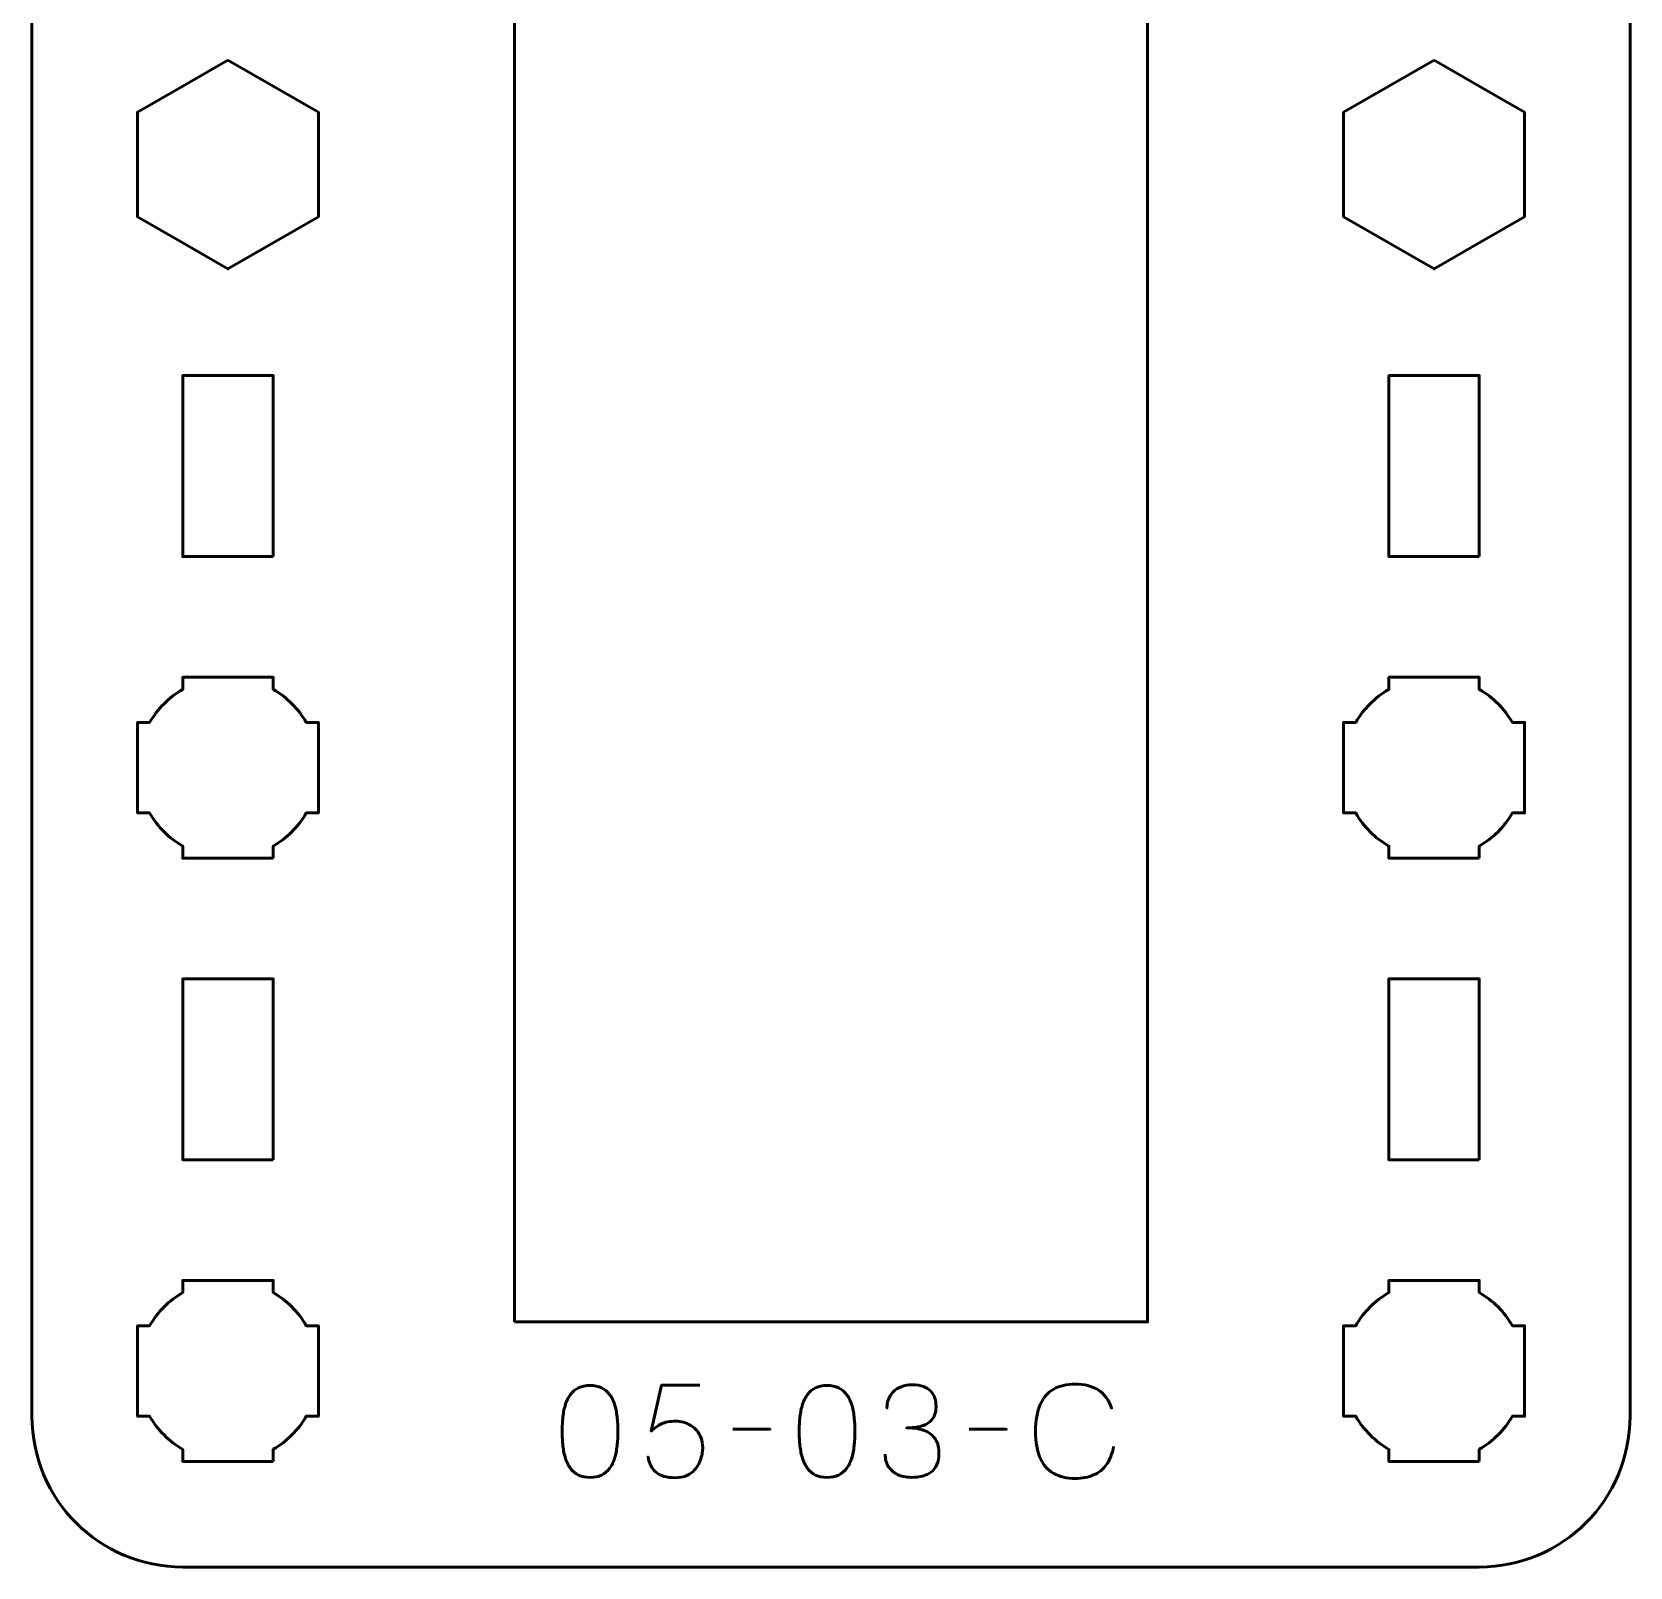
# Model space of a CAD drawing. Header units: centimetres. Extents: x -22.2 to 28.4, y -19.5 to -10.2.
# Drawn here: x -8.15 to -2.85, y -19.5 to -14.41 of the extents above; entities that cross this region are included whole.
import ezdxf

# ---------------------------------------------------------------- set-up
doc = ezdxf.new("R2010")
doc.units = ezdxf.units.CM
doc.header["$MEASUREMENT"] = 0
doc.layers.add('Layer 1', color=7, linetype='Continuous')

msp = doc.modelspace()

# ---------------------------------------------------------------- linework, layer by layer
at = {"layer": 'Layer 1', "lineweight": 53}
for points, knots in [([(-3.34992, -10.2), (-3.07286, -10.20008), (-2.84998, -10.42315), (-2.84998, -10.7001), (-2.84998, -10.7001), (-2.84998, -13.46669), (-2.84998, -16.23331), (-2.84998, -18.9999), (-2.84998, -18.9999), (-2.84998, -19.2769), (-3.07307, -19.5), (-3.35007, -19.5), (-3.35007, -19.5), (-3.35007, -19.5), (-7.64993, -19.5), (-7.64993, -19.5), (-7.64993, -19.5), (-7.92706, -19.5), (-8.15002, -19.2769), (-8.15002, -18.9999), (-8.15002, -18.9999), (-8.15002, -16.23331), (-8.15002, -13.46669), (-8.15002, -10.7001), (-8.15002, -10.7001), (-8.15002, -10.4231), (-7.92693, -10.2), (-7.64993, -10.2), (-7.64993, -10.2), (-7.64993, -10.2), (-3.34992, -10.2), (-3.34992, -10.2)], [0, 0, 0, 0, 0.125, 0.125, 0.125, 0.125, 0.25, 0.25, 0.25, 0.25, 0.375, 0.375, 0.375, 0.375, 0.5, 0.5, 0.5, 0.5, 0.625, 0.625, 0.625, 0.625, 0.75, 0.75, 0.75, 0.75, 0.875, 0.875, 0.875, 0.875, 1, 1, 1, 1]), ([(-6.55, -18.68755), (-6.55, -18.68755), (-6.54999, -13.00006), (-6.54999, -13.00006), (-6.54999, -13.00006), (-6.54999, -13.00006), (-4.45, -13.00006), (-4.45, -13.00006), (-4.45, -13.00006), (-4.45, -13.00006), (-4.45001, -18.68755), (-4.45001, -18.68755), (-4.45001, -18.68755), (-5.61256, -18.68755), (-5.38742, -18.68755), (-6.55, -18.68755)], [0, 0, 0, 0, 0.25, 0.25, 0.25, 0.25, 0.5, 0.5, 0.5, 0.5, 0.75, 0.75, 0.75, 0.75, 1, 1, 1, 1]), ([(-7.50001, -14.50359), (-7.50001, -14.50359), (-7.35, -14.59019), (-7.35, -14.59019), (-7.35, -14.59019), (-7.35, -14.59019), (-7.20001, -14.67679), (-7.20001, -14.67679), (-7.20001, -14.67679), (-7.20001, -14.67679), (-7.20001, -14.85), (-7.20001, -14.85), (-7.20001, -14.85), (-7.20001, -14.85), (-7.20001, -15.02321), (-7.20001, -15.02321), (-7.20001, -15.02321), (-7.20001, -15.02321), (-7.35, -15.10981), (-7.35, -15.10981), (-7.35, -15.10981), (-7.35, -15.10981), (-7.50001, -15.19641), (-7.50001, -15.19641), (-7.50001, -15.19641), (-7.50001, -15.19641), (-7.65002, -15.10981), (-7.65002, -15.10981), (-7.65002, -15.10981), (-7.65002, -15.10981), (-7.80001, -15.02321), (-7.80001, -15.02321), (-7.80001, -15.02321), (-7.80001, -15.02321), (-7.80001, -14.85), (-7.80001, -14.85), (-7.80001, -14.85), (-7.80001, -14.85), (-7.80001, -14.67679), (-7.80001, -14.67679), (-7.80001, -14.67679), (-7.80001, -14.67679), (-7.65002, -14.59019), (-7.65002, -14.59019), (-7.65002, -14.59019), (-7.65002, -14.59019), (-7.50001, -14.50359), (-7.50001, -14.50359)], [0, 0, 0, 0, 0.0833333, 0.0833333, 0.0833333, 0.0833333, 0.1666667, 0.1666667, 0.1666667, 0.1666667, 0.25, 0.25, 0.25, 0.25, 0.3333333, 0.3333333, 0.3333333, 0.3333333, 0.4166667, 0.4166667, 0.4166667, 0.4166667, 0.5, 0.5, 0.5, 0.5, 0.5833333, 0.5833333, 0.5833333, 0.5833333, 0.6666667, 0.6666667, 0.6666667, 0.6666667, 0.75, 0.75, 0.75, 0.75, 0.8333333, 0.8333333, 0.8333333, 0.8333333, 0.9166667, 0.9166667, 0.9166667, 0.9166667, 1, 1, 1, 1]), ([(-3.50001, -14.50359), (-3.50001, -14.50359), (-3.35, -14.59019), (-3.35, -14.59019), (-3.35, -14.59019), (-3.35, -14.59019), (-3.20001, -14.67679), (-3.20001, -14.67679), (-3.20001, -14.67679), (-3.20001, -14.67679), (-3.20001, -14.85), (-3.20001, -14.85), (-3.20001, -14.85), (-3.20001, -14.85), (-3.20001, -15.02321), (-3.20001, -15.02321), (-3.20001, -15.02321), (-3.20001, -15.02321), (-3.35, -15.10981), (-3.35, -15.10981), (-3.35, -15.10981), (-3.35, -15.10981), (-3.50001, -15.19641), (-3.50001, -15.19641), (-3.50001, -15.19641), (-3.50001, -15.19641), (-3.65002, -15.10981), (-3.65002, -15.10981), (-3.65002, -15.10981), (-3.65002, -15.10981), (-3.80001, -15.02321), (-3.80001, -15.02321), (-3.80001, -15.02321), (-3.80001, -15.02321), (-3.80001, -14.85), (-3.80001, -14.85), (-3.80001, -14.85), (-3.80001, -14.85), (-3.80001, -14.67679), (-3.80001, -14.67679), (-3.80001, -14.67679), (-3.80001, -14.67679), (-3.65002, -14.59019), (-3.65002, -14.59019), (-3.65002, -14.59019), (-3.65002, -14.59019), (-3.50001, -14.50359), (-3.50001, -14.50359)], [0, 0, 0, 0, 0.0833333, 0.0833333, 0.0833333, 0.0833333, 0.1666667, 0.1666667, 0.1666667, 0.1666667, 0.25, 0.25, 0.25, 0.25, 0.3333333, 0.3333333, 0.3333333, 0.3333333, 0.4166667, 0.4166667, 0.4166667, 0.4166667, 0.5, 0.5, 0.5, 0.5, 0.5833333, 0.5833333, 0.5833333, 0.5833333, 0.6666667, 0.6666667, 0.6666667, 0.6666667, 0.75, 0.75, 0.75, 0.75, 0.8333333, 0.8333333, 0.8333333, 0.8333333, 0.9166667, 0.9166667, 0.9166667, 0.9166667, 1, 1, 1, 1]), ([(-7.34993, -16.14995), (-7.34993, -16.14995), (-7.64993, -16.14995), (-7.64993, -16.14995), (-7.64993, -16.14995), (-7.64993, -16.14995), (-7.64993, -15.54996), (-7.64993, -15.54996), (-7.64993, -15.54996), (-7.64993, -15.54996), (-7.34993, -15.54996), (-7.34993, -15.54996), (-7.34993, -15.54996), (-7.34993, -15.54996), (-7.34993, -16.14995), (-7.34993, -16.14995)], [0, 0, 0, 0, 0.25, 0.25, 0.25, 0.25, 0.5, 0.5, 0.5, 0.5, 0.75, 0.75, 0.75, 0.75, 1, 1, 1, 1]), ([(-3.34993, -16.14995), (-3.34993, -16.14995), (-3.64993, -16.14995), (-3.64993, -16.14995), (-3.64993, -16.14995), (-3.64993, -16.14995), (-3.64993, -15.54996), (-3.64993, -15.54996), (-3.64993, -15.54996), (-3.64993, -15.54996), (-3.34993, -15.54996), (-3.34993, -15.54996), (-3.34993, -15.54996), (-3.34993, -15.54996), (-3.34993, -16.14995), (-3.34993, -16.14995)], [0, 0, 0, 0, 0.25, 0.25, 0.25, 0.25, 0.5, 0.5, 0.5, 0.5, 0.75, 0.75, 0.75, 0.75, 1, 1, 1, 1]), ([(-7.34993, -17.14995), (-7.34993, -17.14995), (-7.49845, -17.14995), (-7.49845, -17.14995), (-7.49845, -17.14995), (-7.49845, -17.14995), (-7.5, -17.14997), (-7.5, -17.14997), (-7.5, -17.14997), (-7.5, -17.14997), (-7.50155, -17.14995), (-7.50155, -17.14995), (-7.50155, -17.14995), (-7.50155, -17.14995), (-7.64993, -17.14995), (-7.64993, -17.14995), (-7.64993, -17.14995), (-7.64993, -17.14995), (-7.64993, -17.10986), (-7.64993, -17.10986), (-7.64993, -17.10986), (-7.6955, -17.08351), (-7.73348, -17.04551), (-7.75984, -16.99996), (-7.75984, -16.99996), (-7.75984, -16.99996), (-7.79993, -16.99996), (-7.79993, -16.99996), (-7.79993, -16.99996), (-7.79993, -16.99996), (-7.79993, -16.85591), (-7.79993, -16.85591), (-7.79993, -16.85591), (-7.79993, -16.85591), (-7.79999, -16.84997), (-7.79999, -16.84997), (-7.79999, -16.84997), (-7.79999, -16.84997), (-7.79993, -16.84403), (-7.79993, -16.84403), (-7.79993, -16.84403), (-7.79993, -16.84403), (-7.79993, -16.69996), (-7.79993, -16.69996), (-7.79993, -16.69996), (-7.79993, -16.69996), (-7.75986, -16.69996), (-7.75986, -16.69996), (-7.75986, -16.69996), (-7.7335, -16.65439), (-7.69551, -16.6164), (-7.64993, -16.59006), (-7.64993, -16.59006), (-7.64993, -16.59006), (-7.64993, -16.54996), (-7.64993, -16.54996), (-7.64993, -16.54996), (-7.64993, -16.54996), (-7.34993, -16.54996), (-7.34993, -16.54996), (-7.34993, -16.54996), (-7.34993, -16.54996), (-7.34993, -16.59015), (-7.34993, -16.59015), (-7.34993, -16.59015), (-7.30443, -16.61649), (-7.26649, -16.65445), (-7.24015, -16.69996), (-7.24015, -16.69996), (-7.24015, -16.69996), (-7.19994, -16.69996), (-7.19994, -16.69996), (-7.19994, -16.69996), (-7.19994, -16.69996), (-7.19994, -16.99996), (-7.19994, -16.99996), (-7.19994, -16.99996), (-7.19994, -16.99996), (-7.24017, -16.99996), (-7.24017, -16.99996), (-7.24017, -16.99996), (-7.26651, -17.04546), (-7.30444, -17.08342), (-7.34993, -17.10976), (-7.34993, -17.10976), (-7.34993, -17.10976), (-7.34993, -17.14995), (-7.34993, -17.14995)], [0, 0, 0, 0, 0.0454545, 0.0454545, 0.0454545, 0.0454545, 0.0909091, 0.0909091, 0.0909091, 0.0909091, 0.1363636, 0.1363636, 0.1363636, 0.1363636, 0.1818182, 0.1818182, 0.1818182, 0.1818182, 0.2272727, 0.2272727, 0.2272727, 0.2272727, 0.2727273, 0.2727273, 0.2727273, 0.2727273, 0.3181818, 0.3181818, 0.3181818, 0.3181818, 0.3636364, 0.3636364, 0.3636364, 0.3636364, 0.4090909, 0.4090909, 0.4090909, 0.4090909, 0.4545455, 0.4545455, 0.4545455, 0.4545455, 0.5, 0.5, 0.5, 0.5, 0.5454545, 0.5454545, 0.5454545, 0.5454545, 0.5909091, 0.5909091, 0.5909091, 0.5909091, 0.6363636, 0.6363636, 0.6363636, 0.6363636, 0.6818182, 0.6818182, 0.6818182, 0.6818182, 0.7272727, 0.7272727, 0.7272727, 0.7272727, 0.7727273, 0.7727273, 0.7727273, 0.7727273, 0.8181818, 0.8181818, 0.8181818, 0.8181818, 0.8636364, 0.8636364, 0.8636364, 0.8636364, 0.9090909, 0.9090909, 0.9090909, 0.9090909, 0.9545455, 0.9545455, 0.9545455, 0.9545455, 1, 1, 1, 1]), ([(-3.34993, -17.14995), (-3.34993, -17.14995), (-3.49845, -17.14995), (-3.49845, -17.14995), (-3.49845, -17.14995), (-3.49845, -17.14995), (-3.5, -17.14997), (-3.5, -17.14997), (-3.5, -17.14997), (-3.5, -17.14997), (-3.50155, -17.14995), (-3.50155, -17.14995), (-3.50155, -17.14995), (-3.50155, -17.14995), (-3.64993, -17.14995), (-3.64993, -17.14995), (-3.64993, -17.14995), (-3.64993, -17.14995), (-3.64993, -17.10986), (-3.64993, -17.10986), (-3.64993, -17.10986), (-3.6955, -17.08351), (-3.73348, -17.04551), (-3.75984, -16.99996), (-3.75984, -16.99996), (-3.75984, -16.99996), (-3.79993, -16.99996), (-3.79993, -16.99996), (-3.79993, -16.99996), (-3.79993, -16.99996), (-3.79993, -16.85591), (-3.79993, -16.85591), (-3.79993, -16.85591), (-3.79993, -16.85591), (-3.79999, -16.84997), (-3.79999, -16.84997), (-3.79999, -16.84997), (-3.79999, -16.84997), (-3.79993, -16.84403), (-3.79993, -16.84403), (-3.79993, -16.84403), (-3.79993, -16.84403), (-3.79993, -16.69996), (-3.79993, -16.69996), (-3.79993, -16.69996), (-3.79993, -16.69996), (-3.75986, -16.69996), (-3.75986, -16.69996), (-3.75986, -16.69996), (-3.7335, -16.65439), (-3.69551, -16.6164), (-3.64993, -16.59006), (-3.64993, -16.59006), (-3.64993, -16.59006), (-3.64993, -16.54996), (-3.64993, -16.54996), (-3.64993, -16.54996), (-3.64993, -16.54996), (-3.34993, -16.54996), (-3.34993, -16.54996), (-3.34993, -16.54996), (-3.34993, -16.54996), (-3.34993, -16.59015), (-3.34993, -16.59015), (-3.34993, -16.59015), (-3.30443, -16.61649), (-3.26649, -16.65445), (-3.24015, -16.69996), (-3.24015, -16.69996), (-3.24015, -16.69996), (-3.19994, -16.69996), (-3.19994, -16.69996), (-3.19994, -16.69996), (-3.19994, -16.69996), (-3.19994, -16.99996), (-3.19994, -16.99996), (-3.19994, -16.99996), (-3.19994, -16.99996), (-3.24017, -16.99996), (-3.24017, -16.99996), (-3.24017, -16.99996), (-3.26651, -17.04546), (-3.30444, -17.08342), (-3.34993, -17.10976), (-3.34993, -17.10976), (-3.34993, -17.10976), (-3.34993, -17.14995), (-3.34993, -17.14995)], [0, 0, 0, 0, 0.0454545, 0.0454545, 0.0454545, 0.0454545, 0.0909091, 0.0909091, 0.0909091, 0.0909091, 0.1363636, 0.1363636, 0.1363636, 0.1363636, 0.1818182, 0.1818182, 0.1818182, 0.1818182, 0.2272727, 0.2272727, 0.2272727, 0.2272727, 0.2727273, 0.2727273, 0.2727273, 0.2727273, 0.3181818, 0.3181818, 0.3181818, 0.3181818, 0.3636364, 0.3636364, 0.3636364, 0.3636364, 0.4090909, 0.4090909, 0.4090909, 0.4090909, 0.4545455, 0.4545455, 0.4545455, 0.4545455, 0.5, 0.5, 0.5, 0.5, 0.5454545, 0.5454545, 0.5454545, 0.5454545, 0.5909091, 0.5909091, 0.5909091, 0.5909091, 0.6363636, 0.6363636, 0.6363636, 0.6363636, 0.6818182, 0.6818182, 0.6818182, 0.6818182, 0.7272727, 0.7272727, 0.7272727, 0.7272727, 0.7727273, 0.7727273, 0.7727273, 0.7727273, 0.8181818, 0.8181818, 0.8181818, 0.8181818, 0.8636364, 0.8636364, 0.8636364, 0.8636364, 0.9090909, 0.9090909, 0.9090909, 0.9090909, 0.9545455, 0.9545455, 0.9545455, 0.9545455, 1, 1, 1, 1]), ([(-7.34993, -18.14995), (-7.34993, -18.14995), (-7.64993, -18.14995), (-7.64993, -18.14995), (-7.64993, -18.14995), (-7.64993, -18.14995), (-7.64993, -17.54996), (-7.64993, -17.54996), (-7.64993, -17.54996), (-7.64993, -17.54996), (-7.34993, -17.54996), (-7.34993, -17.54996), (-7.34993, -17.54996), (-7.34993, -17.54996), (-7.34993, -18.14995), (-7.34993, -18.14995)], [0, 0, 0, 0, 0.25, 0.25, 0.25, 0.25, 0.5, 0.5, 0.5, 0.5, 0.75, 0.75, 0.75, 0.75, 1, 1, 1, 1]), ([(-3.35007, -18.14995), (-3.35007, -18.14995), (-3.65008, -18.14995), (-3.65008, -18.14995), (-3.65008, -18.14995), (-3.65008, -18.14995), (-3.65008, -17.54996), (-3.65008, -17.54996), (-3.65008, -17.54996), (-3.65008, -17.54996), (-3.35007, -17.54996), (-3.35007, -17.54996), (-3.35007, -17.54996), (-3.35007, -17.54996), (-3.35007, -18.14995), (-3.35007, -18.14995)], [0, 0, 0, 0, 0.25, 0.25, 0.25, 0.25, 0.5, 0.5, 0.5, 0.5, 0.75, 0.75, 0.75, 0.75, 1, 1, 1, 1]), ([(-7.34993, -19.14995), (-7.34993, -19.14995), (-7.49845, -19.14995), (-7.49845, -19.14995), (-7.49845, -19.14995), (-7.49845, -19.14995), (-7.5, -19.14997), (-7.5, -19.14997), (-7.5, -19.14997), (-7.5, -19.14997), (-7.50155, -19.14995), (-7.50155, -19.14995), (-7.50155, -19.14995), (-7.50155, -19.14995), (-7.64993, -19.14995), (-7.64993, -19.14995), (-7.64993, -19.14995), (-7.64993, -19.14995), (-7.64993, -19.10986), (-7.64993, -19.10986), (-7.64993, -19.10986), (-7.6955, -19.08351), (-7.73348, -19.04551), (-7.75984, -18.99996), (-7.75984, -18.99996), (-7.75984, -18.99996), (-7.79993, -18.99996), (-7.79993, -18.99996), (-7.79993, -18.99996), (-7.79993, -18.99996), (-7.79993, -18.85591), (-7.79993, -18.85591), (-7.79993, -18.85591), (-7.79993, -18.85591), (-7.79999, -18.84997), (-7.79999, -18.84997), (-7.79999, -18.84997), (-7.79999, -18.84997), (-7.79993, -18.84403), (-7.79993, -18.84403), (-7.79993, -18.84403), (-7.79993, -18.84403), (-7.79993, -18.69996), (-7.79993, -18.69996), (-7.79993, -18.69996), (-7.79993, -18.69996), (-7.75986, -18.69996), (-7.75986, -18.69996), (-7.75986, -18.69996), (-7.7335, -18.65439), (-7.69551, -18.6164), (-7.64993, -18.59006), (-7.64993, -18.59006), (-7.64993, -18.59006), (-7.64993, -18.54996), (-7.64993, -18.54996), (-7.64993, -18.54996), (-7.64993, -18.54996), (-7.34993, -18.54996), (-7.34993, -18.54996), (-7.34993, -18.54996), (-7.34993, -18.54996), (-7.34993, -18.59015), (-7.34993, -18.59015), (-7.34993, -18.59015), (-7.30443, -18.61649), (-7.26649, -18.65445), (-7.24015, -18.69996), (-7.24015, -18.69996), (-7.24015, -18.69996), (-7.19994, -18.69996), (-7.19994, -18.69996), (-7.19994, -18.69996), (-7.19994, -18.69996), (-7.19994, -18.99996), (-7.19994, -18.99996), (-7.19994, -18.99996), (-7.19994, -18.99996), (-7.24017, -18.99996), (-7.24017, -18.99996), (-7.24017, -18.99996), (-7.26651, -19.04546), (-7.30444, -19.08342), (-7.34993, -19.10976), (-7.34993, -19.10976), (-7.34993, -19.10976), (-7.34993, -19.14995), (-7.34993, -19.14995)], [0, 0, 0, 0, 0.0454545, 0.0454545, 0.0454545, 0.0454545, 0.0909091, 0.0909091, 0.0909091, 0.0909091, 0.1363636, 0.1363636, 0.1363636, 0.1363636, 0.1818182, 0.1818182, 0.1818182, 0.1818182, 0.2272727, 0.2272727, 0.2272727, 0.2272727, 0.2727273, 0.2727273, 0.2727273, 0.2727273, 0.3181818, 0.3181818, 0.3181818, 0.3181818, 0.3636364, 0.3636364, 0.3636364, 0.3636364, 0.4090909, 0.4090909, 0.4090909, 0.4090909, 0.4545455, 0.4545455, 0.4545455, 0.4545455, 0.5, 0.5, 0.5, 0.5, 0.5454545, 0.5454545, 0.5454545, 0.5454545, 0.5909091, 0.5909091, 0.5909091, 0.5909091, 0.6363636, 0.6363636, 0.6363636, 0.6363636, 0.6818182, 0.6818182, 0.6818182, 0.6818182, 0.7272727, 0.7272727, 0.7272727, 0.7272727, 0.7727273, 0.7727273, 0.7727273, 0.7727273, 0.8181818, 0.8181818, 0.8181818, 0.8181818, 0.8636364, 0.8636364, 0.8636364, 0.8636364, 0.9090909, 0.9090909, 0.9090909, 0.9090909, 0.9545455, 0.9545455, 0.9545455, 0.9545455, 1, 1, 1, 1]), ([(-3.34993, -19.14995), (-3.34993, -19.14995), (-3.49845, -19.14995), (-3.49845, -19.14995), (-3.49845, -19.14995), (-3.49845, -19.14995), (-3.5, -19.14997), (-3.5, -19.14997), (-3.5, -19.14997), (-3.5, -19.14997), (-3.50155, -19.14995), (-3.50155, -19.14995), (-3.50155, -19.14995), (-3.50155, -19.14995), (-3.64993, -19.14995), (-3.64993, -19.14995), (-3.64993, -19.14995), (-3.64993, -19.14995), (-3.64993, -19.10986), (-3.64993, -19.10986), (-3.64993, -19.10986), (-3.6955, -19.08351), (-3.73348, -19.04551), (-3.75984, -18.99996), (-3.75984, -18.99996), (-3.75984, -18.99996), (-3.79993, -18.99996), (-3.79993, -18.99996), (-3.79993, -18.99996), (-3.79993, -18.99996), (-3.79993, -18.85591), (-3.79993, -18.85591), (-3.79993, -18.85591), (-3.79993, -18.85591), (-3.79999, -18.84997), (-3.79999, -18.84997), (-3.79999, -18.84997), (-3.79999, -18.84997), (-3.79993, -18.84403), (-3.79993, -18.84403), (-3.79993, -18.84403), (-3.79993, -18.84403), (-3.79993, -18.69996), (-3.79993, -18.69996), (-3.79993, -18.69996), (-3.79993, -18.69996), (-3.75986, -18.69996), (-3.75986, -18.69996), (-3.75986, -18.69996), (-3.7335, -18.65439), (-3.69551, -18.6164), (-3.64993, -18.59006), (-3.64993, -18.59006), (-3.64993, -18.59006), (-3.64993, -18.54996), (-3.64993, -18.54996), (-3.64993, -18.54996), (-3.64993, -18.54996), (-3.34993, -18.54996), (-3.34993, -18.54996), (-3.34993, -18.54996), (-3.34993, -18.54996), (-3.34993, -18.59015), (-3.34993, -18.59015), (-3.34993, -18.59015), (-3.30443, -18.61649), (-3.26649, -18.65445), (-3.24015, -18.69996), (-3.24015, -18.69996), (-3.24015, -18.69996), (-3.19994, -18.69996), (-3.19994, -18.69996), (-3.19994, -18.69996), (-3.19994, -18.69996), (-3.19994, -18.99996), (-3.19994, -18.99996), (-3.19994, -18.99996), (-3.19994, -18.99996), (-3.24017, -18.99996), (-3.24017, -18.99996), (-3.24017, -18.99996), (-3.26651, -19.04546), (-3.30444, -19.08342), (-3.34993, -19.10976), (-3.34993, -19.10976), (-3.34993, -19.10976), (-3.34993, -19.14995), (-3.34993, -19.14995)], [0, 0, 0, 0, 0.0454545, 0.0454545, 0.0454545, 0.0454545, 0.0909091, 0.0909091, 0.0909091, 0.0909091, 0.1363636, 0.1363636, 0.1363636, 0.1363636, 0.1818182, 0.1818182, 0.1818182, 0.1818182, 0.2272727, 0.2272727, 0.2272727, 0.2272727, 0.2727273, 0.2727273, 0.2727273, 0.2727273, 0.3181818, 0.3181818, 0.3181818, 0.3181818, 0.3636364, 0.3636364, 0.3636364, 0.3636364, 0.4090909, 0.4090909, 0.4090909, 0.4090909, 0.4545455, 0.4545455, 0.4545455, 0.4545455, 0.5, 0.5, 0.5, 0.5, 0.5454545, 0.5454545, 0.5454545, 0.5454545, 0.5909091, 0.5909091, 0.5909091, 0.5909091, 0.6363636, 0.6363636, 0.6363636, 0.6363636, 0.6818182, 0.6818182, 0.6818182, 0.6818182, 0.7272727, 0.7272727, 0.7272727, 0.7272727, 0.7727273, 0.7727273, 0.7727273, 0.7727273, 0.8181818, 0.8181818, 0.8181818, 0.8181818, 0.8636364, 0.8636364, 0.8636364, 0.8636364, 0.9090909, 0.9090909, 0.9090909, 0.9090909, 0.9545455, 0.9545455, 0.9545455, 0.9545455, 1, 1, 1, 1])]:
    msp.add_open_spline(points, degree=3, knots=knots, dxfattribs=at)
at = {"layer": 'Layer 1', "color": 5, "lineweight": 53}
for points, knots in [([(-6.2992, -19.20278), (-6.28439, -19.20271), (-6.27162, -19.2001), (-6.26096, -19.19502), (-6.26096, -19.19502), (-6.25038, -19.18994), (-6.24156, -19.18267), (-6.23451, -19.17343), (-6.23451, -19.17343), (-6.22752, -19.16412), (-6.22202, -19.15311), (-6.21793, -19.14041), (-6.21793, -19.14041), (-6.2139, -19.12771), (-6.21101, -19.11381), (-6.20939, -19.09857), (-6.20939, -19.09857), (-6.20769, -19.08333), (-6.20685, -19.06731), (-6.20692, -19.05038), (-6.20692, -19.05038), (-6.20685, -19.03352), (-6.20769, -19.0175), (-6.20939, -19.00233), (-6.20939, -19.00233), (-6.21101, -18.98716), (-6.2139, -18.97319), (-6.21793, -18.96049), (-6.21793, -18.96049), (-6.22202, -18.94786), (-6.22752, -18.93686), (-6.23451, -18.92747), (-6.23451, -18.92747), (-6.24156, -18.91816), (-6.25038, -18.91089), (-6.26096, -18.90581), (-6.26096, -18.90581), (-6.27162, -18.90066), (-6.28439, -18.89805), (-6.2992, -18.89798), (-6.2992, -18.89798), (-6.31402, -18.89805), (-6.32679, -18.90066), (-6.33745, -18.90581), (-6.33745, -18.90581), (-6.34803, -18.91089), (-6.35685, -18.91816), (-6.3639, -18.92747), (-6.3639, -18.92747), (-6.37089, -18.93686), (-6.37639, -18.94786), (-6.38048, -18.96049), (-6.38048, -18.96049), (-6.38451, -18.97319), (-6.3874, -18.98716), (-6.38902, -19.00233), (-6.38902, -19.00233), (-6.39071, -19.0175), (-6.39156, -19.03352), (-6.39149, -19.05038), (-6.39149, -19.05038), (-6.39156, -19.06731), (-6.39071, -19.08333), (-6.38902, -19.09857), (-6.38902, -19.09857), (-6.3874, -19.11381), (-6.38451, -19.12771), (-6.38048, -19.14041), (-6.38048, -19.14041), (-6.37639, -19.15311), (-6.37089, -19.16412), (-6.3639, -19.17343), (-6.3639, -19.17343), (-6.35685, -19.18267), (-6.34803, -19.18994), (-6.33745, -19.19502), (-6.33745, -19.19502), (-6.32679, -19.2001), (-6.31402, -19.20271), (-6.2992, -19.20278)], [0, 0, 0, 0, 0.05, 0.05, 0.05, 0.05, 0.1, 0.1, 0.1, 0.1, 0.15, 0.15, 0.15, 0.15, 0.2, 0.2, 0.2, 0.2, 0.25, 0.25, 0.25, 0.25, 0.3, 0.3, 0.3, 0.3, 0.35, 0.35, 0.35, 0.35, 0.4, 0.4, 0.4, 0.4, 0.45, 0.45, 0.45, 0.45, 0.5, 0.5, 0.5, 0.5, 0.55, 0.55, 0.55, 0.55, 0.6, 0.6, 0.6, 0.6, 0.65, 0.65, 0.65, 0.65, 0.7, 0.7, 0.7, 0.7, 0.75, 0.75, 0.75, 0.75, 0.8, 0.8, 0.8, 0.8, 0.85, 0.85, 0.85, 0.85, 0.9, 0.9, 0.9, 0.9, 0.95, 0.95, 0.95, 0.95, 1, 1, 1, 1]), ([(-6.2992, -19.20278), (-6.28439, -19.20271), (-6.27162, -19.2001), (-6.26096, -19.19502), (-6.26096, -19.19502), (-6.25038, -19.18994), (-6.24156, -19.18267), (-6.23451, -19.17343), (-6.23451, -19.17343), (-6.22752, -19.16412), (-6.22202, -19.15311), (-6.21793, -19.14041), (-6.21793, -19.14041), (-6.2139, -19.12771), (-6.21101, -19.11381), (-6.20939, -19.09857), (-6.20939, -19.09857), (-6.20769, -19.08333), (-6.20685, -19.06731), (-6.20692, -19.05038), (-6.20692, -19.05038), (-6.20685, -19.03352), (-6.20769, -19.0175), (-6.20939, -19.00233), (-6.20939, -19.00233), (-6.21101, -18.98716), (-6.2139, -18.97319), (-6.21793, -18.96049), (-6.21793, -18.96049), (-6.22202, -18.94786), (-6.22752, -18.93686), (-6.23451, -18.92747), (-6.23451, -18.92747), (-6.24156, -18.91816), (-6.25038, -18.91089), (-6.26096, -18.90581), (-6.26096, -18.90581), (-6.27162, -18.90066), (-6.28439, -18.89805), (-6.2992, -18.89798), (-6.2992, -18.89798), (-6.31402, -18.89805), (-6.32679, -18.90066), (-6.33745, -18.90581), (-6.33745, -18.90581), (-6.34803, -18.91089), (-6.35685, -18.91816), (-6.3639, -18.92747), (-6.3639, -18.92747), (-6.37089, -18.93686), (-6.37639, -18.94786), (-6.38048, -18.96049), (-6.38048, -18.96049), (-6.38451, -18.97319), (-6.3874, -18.98716), (-6.38902, -19.00233), (-6.38902, -19.00233), (-6.39071, -19.0175), (-6.39156, -19.03352), (-6.39149, -19.05038), (-6.39149, -19.05038), (-6.39156, -19.06731), (-6.39071, -19.08333), (-6.38902, -19.09857), (-6.38902, -19.09857), (-6.3874, -19.11381), (-6.38451, -19.12771), (-6.38048, -19.14041), (-6.38048, -19.14041), (-6.37639, -19.15311), (-6.37089, -19.16412), (-6.3639, -19.17343), (-6.3639, -19.17343), (-6.35685, -19.18267), (-6.34803, -19.18994), (-6.33745, -19.19502), (-6.33745, -19.19502), (-6.32679, -19.2001), (-6.31402, -19.20271), (-6.2992, -19.20278)], [0, 0, 0, 0, 0.05, 0.05, 0.05, 0.05, 0.1, 0.1, 0.1, 0.1, 0.15, 0.15, 0.15, 0.15, 0.2, 0.2, 0.2, 0.2, 0.25, 0.25, 0.25, 0.25, 0.3, 0.3, 0.3, 0.3, 0.35, 0.35, 0.35, 0.35, 0.4, 0.4, 0.4, 0.4, 0.45, 0.45, 0.45, 0.45, 0.5, 0.5, 0.5, 0.5, 0.55, 0.55, 0.55, 0.55, 0.6, 0.6, 0.6, 0.6, 0.65, 0.65, 0.65, 0.65, 0.7, 0.7, 0.7, 0.7, 0.75, 0.75, 0.75, 0.75, 0.8, 0.8, 0.8, 0.8, 0.85, 0.85, 0.85, 0.85, 0.9, 0.9, 0.9, 0.9, 0.95, 0.95, 0.95, 0.95, 1, 1, 1, 1]), ([(-5.93514, -18.89756), (-5.93514, -18.89756), (-6.06214, -18.89756), (-6.06214, -18.89756), (-6.06214, -18.89756), (-6.06214, -18.89756), (-6.09601, -19.04911), (-6.09601, -19.04911), (-6.09601, -19.04911), (-6.09008, -19.04403), (-6.08444, -19.03945), (-6.079, -19.03542), (-6.079, -19.03542), (-6.07364, -19.0314), (-6.068, -19.02802), (-6.062, -19.02519), (-6.062, -19.02519), (-6.05607, -19.02237), (-6.0493, -19.02025), (-6.04168, -19.01877), (-6.04168, -19.01877), (-6.03413, -19.01729), (-6.0251, -19.01651), (-6.01473, -19.01651), (-6.01473, -19.01651), (-6.00626, -19.01651), (-5.99779, -19.01764), (-5.98933, -19.01997), (-5.98933, -19.01997), (-5.98086, -19.02223), (-5.97282, -19.02569), (-5.9652, -19.03027), (-5.9652, -19.03027), (-5.95751, -19.03493), (-5.95073, -19.04072), (-5.94481, -19.0477), (-5.94481, -19.0477), (-5.93881, -19.05469), (-5.93408, -19.06287), (-5.9307, -19.07225), (-5.9307, -19.07225), (-5.92724, -19.08164), (-5.92548, -19.09229), (-5.92541, -19.10414), (-5.92541, -19.10414), (-5.92533, -19.10852), (-5.92583, -19.11402), (-5.92682, -19.12051), (-5.92682, -19.12051), (-5.92773, -19.127), (-5.92943, -19.13406), (-5.93183, -19.14154), (-5.93183, -19.14154), (-5.93422, -19.14902), (-5.93761, -19.15643), (-5.94191, -19.16376), (-5.94191, -19.16376), (-5.94622, -19.1711), (-5.95172, -19.1778), (-5.95835, -19.18387), (-5.95835, -19.18387), (-5.96499, -19.18994), (-5.97303, -19.19481), (-5.98241, -19.19848), (-5.98241, -19.19848), (-5.99187, -19.20207), (-6.00295, -19.20398), (-6.01557, -19.20405), (-6.01557, -19.20405), (-6.03067, -19.20398), (-6.04337, -19.20236), (-6.05367, -19.19932), (-6.05367, -19.19932), (-6.06398, -19.19622), (-6.07237, -19.1922), (-6.07886, -19.18712), (-6.07886, -19.18712), (-6.08542, -19.18204), (-6.0905, -19.17646), (-6.09417, -19.1704), (-6.09417, -19.1704), (-6.09784, -19.16433), (-6.10059, -19.15826), (-6.10243, -19.15219), (-6.10243, -19.15219), (-6.10426, -19.14612), (-6.10567, -19.14055), (-6.10659, -19.13547), (-6.10659, -19.13547), (-6.10567, -19.14055), (-6.10426, -19.14612), (-6.10243, -19.15219), (-6.10243, -19.15219), (-6.10059, -19.15826), (-6.09784, -19.16433), (-6.09417, -19.1704), (-6.09417, -19.1704), (-6.0905, -19.17646), (-6.08542, -19.18204), (-6.07886, -19.18712), (-6.07886, -19.18712), (-6.07237, -19.1922), (-6.06398, -19.19622), (-6.05367, -19.19932), (-6.05367, -19.19932), (-6.04337, -19.20236), (-6.03067, -19.20398), (-6.01557, -19.20405), (-6.01557, -19.20405), (-6.00295, -19.20398), (-5.99187, -19.20207), (-5.98241, -19.19848), (-5.98241, -19.19848), (-5.97303, -19.19481), (-5.96499, -19.18994), (-5.95835, -19.18387), (-5.95835, -19.18387), (-5.95172, -19.1778), (-5.94622, -19.1711), (-5.94191, -19.16376), (-5.94191, -19.16376), (-5.93761, -19.15643), (-5.93422, -19.14902), (-5.93183, -19.14154), (-5.93183, -19.14154), (-5.92943, -19.13406), (-5.92773, -19.127), (-5.92682, -19.12051), (-5.92682, -19.12051), (-5.92583, -19.11402), (-5.92533, -19.10852), (-5.92541, -19.10414), (-5.92541, -19.10414), (-5.92548, -19.09229), (-5.92724, -19.08164), (-5.9307, -19.07225), (-5.9307, -19.07225), (-5.93408, -19.06287), (-5.93881, -19.05469), (-5.94481, -19.0477), (-5.94481, -19.0477), (-5.95073, -19.04072), (-5.95751, -19.03493), (-5.9652, -19.03027), (-5.9652, -19.03027), (-5.97282, -19.02569), (-5.98086, -19.02223), (-5.98933, -19.01997), (-5.98933, -19.01997), (-5.99779, -19.01764), (-6.00626, -19.01651), (-6.01473, -19.01651), (-6.01473, -19.01651), (-6.0251, -19.01651), (-6.03413, -19.01729), (-6.04168, -19.01877), (-6.04168, -19.01877), (-6.0493, -19.02025), (-6.05607, -19.02237), (-6.062, -19.02519), (-6.062, -19.02519), (-6.068, -19.02802), (-6.07364, -19.0314), (-6.079, -19.03542), (-6.079, -19.03542), (-6.08444, -19.03945), (-6.09008, -19.04403), (-6.09601, -19.04911), (-6.09601, -19.04911), (-6.09601, -19.04911), (-6.06214, -18.89756), (-6.06214, -18.89756), (-6.06214, -18.89756), (-6.06214, -18.89756), (-5.93514, -18.89756), (-5.93514, -18.89756)], [0, 0, 0, 0, 0.0227273, 0.0227273, 0.0227273, 0.0227273, 0.0454545, 0.0454545, 0.0454545, 0.0454545, 0.0681818, 0.0681818, 0.0681818, 0.0681818, 0.0909091, 0.0909091, 0.0909091, 0.0909091, 0.1136364, 0.1136364, 0.1136364, 0.1136364, 0.1363636, 0.1363636, 0.1363636, 0.1363636, 0.1590909, 0.1590909, 0.1590909, 0.1590909, 0.1818182, 0.1818182, 0.1818182, 0.1818182, 0.2045455, 0.2045455, 0.2045455, 0.2045455, 0.2272727, 0.2272727, 0.2272727, 0.2272727, 0.25, 0.25, 0.25, 0.25, 0.2727273, 0.2727273, 0.2727273, 0.2727273, 0.2954545, 0.2954545, 0.2954545, 0.2954545, 0.3181818, 0.3181818, 0.3181818, 0.3181818, 0.3409091, 0.3409091, 0.3409091, 0.3409091, 0.3636364, 0.3636364, 0.3636364, 0.3636364, 0.3863636, 0.3863636, 0.3863636, 0.3863636, 0.4090909, 0.4090909, 0.4090909, 0.4090909, 0.4318182, 0.4318182, 0.4318182, 0.4318182, 0.4545455, 0.4545455, 0.4545455, 0.4545455, 0.4772727, 0.4772727, 0.4772727, 0.4772727, 0.5, 0.5, 0.5, 0.5, 0.5227273, 0.5227273, 0.5227273, 0.5227273, 0.5454545, 0.5454545, 0.5454545, 0.5454545, 0.5681818, 0.5681818, 0.5681818, 0.5681818, 0.5909091, 0.5909091, 0.5909091, 0.5909091, 0.6136364, 0.6136364, 0.6136364, 0.6136364, 0.6363636, 0.6363636, 0.6363636, 0.6363636, 0.6590909, 0.6590909, 0.6590909, 0.6590909, 0.6818182, 0.6818182, 0.6818182, 0.6818182, 0.7045455, 0.7045455, 0.7045455, 0.7045455, 0.7272727, 0.7272727, 0.7272727, 0.7272727, 0.75, 0.75, 0.75, 0.75, 0.7727273, 0.7727273, 0.7727273, 0.7727273, 0.7954545, 0.7954545, 0.7954545, 0.7954545, 0.8181818, 0.8181818, 0.8181818, 0.8181818, 0.8409091, 0.8409091, 0.8409091, 0.8409091, 0.8636364, 0.8636364, 0.8636364, 0.8636364, 0.8863636, 0.8863636, 0.8863636, 0.8863636, 0.9090909, 0.9090909, 0.9090909, 0.9090909, 0.9318182, 0.9318182, 0.9318182, 0.9318182, 0.9545455, 0.9545455, 0.9545455, 0.9545455, 0.9772727, 0.9772727, 0.9772727, 0.9772727, 1, 1, 1, 1]), ([(-5.51308, -19.20278), (-5.49827, -19.20271), (-5.4855, -19.2001), (-5.47484, -19.19502), (-5.47484, -19.19502), (-5.46426, -19.18994), (-5.45544, -19.18267), (-5.44839, -19.17343), (-5.44839, -19.17343), (-5.4414, -19.16412), (-5.4359, -19.15311), (-5.43181, -19.14041), (-5.43181, -19.14041), (-5.42778, -19.12771), (-5.42489, -19.11381), (-5.42327, -19.09857), (-5.42327, -19.09857), (-5.42157, -19.08333), (-5.42073, -19.06731), (-5.4208, -19.05038), (-5.4208, -19.05038), (-5.42073, -19.03352), (-5.42157, -19.0175), (-5.42327, -19.00233), (-5.42327, -19.00233), (-5.42489, -18.98716), (-5.42778, -18.97319), (-5.43181, -18.96049), (-5.43181, -18.96049), (-5.4359, -18.94786), (-5.4414, -18.93686), (-5.44839, -18.92747), (-5.44839, -18.92747), (-5.45544, -18.91816), (-5.46426, -18.91089), (-5.47484, -18.90581), (-5.47484, -18.90581), (-5.4855, -18.90066), (-5.49827, -18.89805), (-5.51308, -18.89798), (-5.51308, -18.89798), (-5.5279, -18.89805), (-5.54067, -18.90066), (-5.55133, -18.90581), (-5.55133, -18.90581), (-5.56191, -18.91089), (-5.57073, -18.91816), (-5.57778, -18.92747), (-5.57778, -18.92747), (-5.58477, -18.93686), (-5.59027, -18.94786), (-5.59436, -18.96049), (-5.59436, -18.96049), (-5.59839, -18.97319), (-5.60128, -18.98716), (-5.6029, -19.00233), (-5.6029, -19.00233), (-5.60459, -19.0175), (-5.60544, -19.03352), (-5.60537, -19.05038), (-5.60537, -19.05038), (-5.60544, -19.06731), (-5.60459, -19.08333), (-5.6029, -19.09857), (-5.6029, -19.09857), (-5.60128, -19.11381), (-5.59839, -19.12771), (-5.59436, -19.14041), (-5.59436, -19.14041), (-5.59027, -19.15311), (-5.58477, -19.16412), (-5.57778, -19.17343), (-5.57778, -19.17343), (-5.57073, -19.18267), (-5.56191, -19.18994), (-5.55133, -19.19502), (-5.55133, -19.19502), (-5.54067, -19.2001), (-5.5279, -19.20271), (-5.51308, -19.20278)], [0, 0, 0, 0, 0.05, 0.05, 0.05, 0.05, 0.1, 0.1, 0.1, 0.1, 0.15, 0.15, 0.15, 0.15, 0.2, 0.2, 0.2, 0.2, 0.25, 0.25, 0.25, 0.25, 0.3, 0.3, 0.3, 0.3, 0.35, 0.35, 0.35, 0.35, 0.4, 0.4, 0.4, 0.4, 0.45, 0.45, 0.45, 0.45, 0.5, 0.5, 0.5, 0.5, 0.55, 0.55, 0.55, 0.55, 0.6, 0.6, 0.6, 0.6, 0.65, 0.65, 0.65, 0.65, 0.7, 0.7, 0.7, 0.7, 0.75, 0.75, 0.75, 0.75, 0.8, 0.8, 0.8, 0.8, 0.85, 0.85, 0.85, 0.85, 0.9, 0.9, 0.9, 0.9, 0.95, 0.95, 0.95, 0.95, 1, 1, 1, 1]), ([(-5.51308, -19.20278), (-5.49827, -19.20271), (-5.4855, -19.2001), (-5.47484, -19.19502), (-5.47484, -19.19502), (-5.46426, -19.18994), (-5.45544, -19.18267), (-5.44839, -19.17343), (-5.44839, -19.17343), (-5.4414, -19.16412), (-5.4359, -19.15311), (-5.43181, -19.14041), (-5.43181, -19.14041), (-5.42778, -19.12771), (-5.42489, -19.11381), (-5.42327, -19.09857), (-5.42327, -19.09857), (-5.42157, -19.08333), (-5.42073, -19.06731), (-5.4208, -19.05038), (-5.4208, -19.05038), (-5.42073, -19.03352), (-5.42157, -19.0175), (-5.42327, -19.00233), (-5.42327, -19.00233), (-5.42489, -18.98716), (-5.42778, -18.97319), (-5.43181, -18.96049), (-5.43181, -18.96049), (-5.4359, -18.94786), (-5.4414, -18.93686), (-5.44839, -18.92747), (-5.44839, -18.92747), (-5.45544, -18.91816), (-5.46426, -18.91089), (-5.47484, -18.90581), (-5.47484, -18.90581), (-5.4855, -18.90066), (-5.49827, -18.89805), (-5.51308, -18.89798), (-5.51308, -18.89798), (-5.5279, -18.89805), (-5.54067, -18.90066), (-5.55133, -18.90581), (-5.55133, -18.90581), (-5.56191, -18.91089), (-5.57073, -18.91816), (-5.57778, -18.92747), (-5.57778, -18.92747), (-5.58477, -18.93686), (-5.59027, -18.94786), (-5.59436, -18.96049), (-5.59436, -18.96049), (-5.59839, -18.97319), (-5.60128, -18.98716), (-5.6029, -19.00233), (-5.6029, -19.00233), (-5.60459, -19.0175), (-5.60544, -19.03352), (-5.60537, -19.05038), (-5.60537, -19.05038), (-5.60544, -19.06731), (-5.60459, -19.08333), (-5.6029, -19.09857), (-5.6029, -19.09857), (-5.60128, -19.11381), (-5.59839, -19.12771), (-5.59436, -19.14041), (-5.59436, -19.14041), (-5.59027, -19.15311), (-5.58477, -19.16412), (-5.57778, -19.17343), (-5.57778, -19.17343), (-5.57073, -19.18267), (-5.56191, -19.18994), (-5.55133, -19.19502), (-5.55133, -19.19502), (-5.54067, -19.2001), (-5.5279, -19.20271), (-5.51308, -19.20278)], [0, 0, 0, 0, 0.05, 0.05, 0.05, 0.05, 0.1, 0.1, 0.1, 0.1, 0.15, 0.15, 0.15, 0.15, 0.2, 0.2, 0.2, 0.2, 0.25, 0.25, 0.25, 0.25, 0.3, 0.3, 0.3, 0.3, 0.35, 0.35, 0.35, 0.35, 0.4, 0.4, 0.4, 0.4, 0.45, 0.45, 0.45, 0.45, 0.5, 0.5, 0.5, 0.5, 0.55, 0.55, 0.55, 0.55, 0.6, 0.6, 0.6, 0.6, 0.65, 0.65, 0.65, 0.65, 0.7, 0.7, 0.7, 0.7, 0.75, 0.75, 0.75, 0.75, 0.8, 0.8, 0.8, 0.8, 0.85, 0.85, 0.85, 0.85, 0.9, 0.9, 0.9, 0.9, 0.95, 0.95, 0.95, 0.95, 1, 1, 1, 1]), ([(-5.32047, -19.12616), (-5.3204, -19.1414), (-5.31687, -19.15466), (-5.30989, -19.16616), (-5.30989, -19.16616), (-5.3029, -19.17759), (-5.29295, -19.18655), (-5.27997, -19.19297), (-5.27997, -19.19297), (-5.26699, -19.19939), (-5.2514, -19.20264), (-5.23326, -19.20278), (-5.23326, -19.20278), (-5.21965, -19.20278), (-5.2073, -19.20137), (-5.19608, -19.19841), (-5.19608, -19.19841), (-5.18493, -19.19544), (-5.17534, -19.19086), (-5.16722, -19.18458), (-5.16722, -19.18458), (-5.15911, -19.1783), (-5.1529, -19.17018), (-5.14846, -19.16031), (-5.14846, -19.16031), (-5.14408, -19.15036), (-5.1419, -19.13843), (-5.14183, -19.12446), (-5.14183, -19.12446), (-5.14175, -19.10584), (-5.14556, -19.0901), (-5.15311, -19.07733), (-5.15311, -19.07733), (-5.16066, -19.06456), (-5.17238, -19.05497), (-5.18811, -19.04841), (-5.18811, -19.04841), (-5.20384, -19.04184), (-5.22402, -19.03853), (-5.2485, -19.03853), (-5.2485, -19.03853), (-5.23023, -19.0386), (-5.21492, -19.03691), (-5.20243, -19.03345), (-5.20243, -19.03345), (-5.19001, -19.02999), (-5.18007, -19.02512), (-5.17259, -19.01877), (-5.17259, -19.01877), (-5.16511, -19.01249), (-5.15968, -19.00501), (-5.15643, -18.99641), (-5.15643, -18.99641), (-5.15311, -18.98787), (-5.15149, -18.97849), (-5.15156, -18.96826), (-5.15156, -18.96826), (-5.15149, -18.95802), (-5.1529, -18.94857), (-5.15572, -18.93982), (-5.15572, -18.93982), (-5.15848, -18.93107), (-5.16299, -18.92338), (-5.16913, -18.91682), (-5.16913, -18.91682), (-5.17527, -18.91026), (-5.18338, -18.90511), (-5.19333, -18.90144), (-5.19333, -18.90144), (-5.20335, -18.89777), (-5.21556, -18.89594), (-5.22988, -18.89587), (-5.22988, -18.89587), (-5.24413, -18.89594), (-5.25662, -18.89805), (-5.2672, -18.90215), (-5.2672, -18.90215), (-5.27786, -18.90624), (-5.2866, -18.91181), (-5.29366, -18.91894), (-5.29366, -18.91894), (-5.30064, -18.92606), (-5.30587, -18.93418), (-5.30932, -18.94335), (-5.30932, -18.94335), (-5.31285, -18.95252), (-5.31454, -18.96226), (-5.31454, -18.97249), (-5.31454, -18.97249), (-5.31454, -18.96226), (-5.31285, -18.95252), (-5.30932, -18.94335), (-5.30932, -18.94335), (-5.30587, -18.93418), (-5.30064, -18.92606), (-5.29366, -18.91894), (-5.29366, -18.91894), (-5.2866, -18.91181), (-5.27786, -18.90624), (-5.2672, -18.90215), (-5.2672, -18.90215), (-5.25662, -18.89805), (-5.24413, -18.89594), (-5.22988, -18.89587), (-5.22988, -18.89587), (-5.21556, -18.89594), (-5.20335, -18.89777), (-5.19333, -18.90144), (-5.19333, -18.90144), (-5.18338, -18.90511), (-5.17527, -18.91026), (-5.16913, -18.91682), (-5.16913, -18.91682), (-5.16299, -18.92338), (-5.15848, -18.93107), (-5.15572, -18.93982), (-5.15572, -18.93982), (-5.1529, -18.94857), (-5.15149, -18.95802), (-5.15156, -18.96826), (-5.15156, -18.96826), (-5.15149, -18.97849), (-5.15311, -18.98787), (-5.15643, -18.99641), (-5.15643, -18.99641), (-5.15968, -19.00501), (-5.16511, -19.01249), (-5.17259, -19.01877), (-5.17259, -19.01877), (-5.18007, -19.02512), (-5.19001, -19.02999), (-5.20243, -19.03345), (-5.20243, -19.03345), (-5.21492, -19.03691), (-5.23023, -19.0386), (-5.2485, -19.03853), (-5.2485, -19.03853), (-5.22402, -19.03853), (-5.20384, -19.04184), (-5.18811, -19.04841), (-5.18811, -19.04841), (-5.17238, -19.05497), (-5.16066, -19.06456), (-5.15311, -19.07733), (-5.15311, -19.07733), (-5.14556, -19.0901), (-5.14175, -19.10584), (-5.14183, -19.12446), (-5.14183, -19.12446), (-5.1419, -19.13843), (-5.14408, -19.15036), (-5.14846, -19.16031), (-5.14846, -19.16031), (-5.1529, -19.17018), (-5.15911, -19.1783), (-5.16722, -19.18458), (-5.16722, -19.18458), (-5.17534, -19.19086), (-5.18493, -19.19544), (-5.19608, -19.19841), (-5.19608, -19.19841), (-5.2073, -19.20137), (-5.21965, -19.20278), (-5.23326, -19.20278), (-5.23326, -19.20278), (-5.2514, -19.20264), (-5.26699, -19.19939), (-5.27997, -19.19297), (-5.27997, -19.19297), (-5.29295, -19.18655), (-5.3029, -19.17759), (-5.30989, -19.16616), (-5.30989, -19.16616), (-5.31687, -19.15466), (-5.3204, -19.1414), (-5.32047, -19.12616)], [0, 0, 0, 0, 0.0227273, 0.0227273, 0.0227273, 0.0227273, 0.0454545, 0.0454545, 0.0454545, 0.0454545, 0.0681818, 0.0681818, 0.0681818, 0.0681818, 0.0909091, 0.0909091, 0.0909091, 0.0909091, 0.1136364, 0.1136364, 0.1136364, 0.1136364, 0.1363636, 0.1363636, 0.1363636, 0.1363636, 0.1590909, 0.1590909, 0.1590909, 0.1590909, 0.1818182, 0.1818182, 0.1818182, 0.1818182, 0.2045455, 0.2045455, 0.2045455, 0.2045455, 0.2272727, 0.2272727, 0.2272727, 0.2272727, 0.25, 0.25, 0.25, 0.25, 0.2727273, 0.2727273, 0.2727273, 0.2727273, 0.2954545, 0.2954545, 0.2954545, 0.2954545, 0.3181818, 0.3181818, 0.3181818, 0.3181818, 0.3409091, 0.3409091, 0.3409091, 0.3409091, 0.3636364, 0.3636364, 0.3636364, 0.3636364, 0.3863636, 0.3863636, 0.3863636, 0.3863636, 0.4090909, 0.4090909, 0.4090909, 0.4090909, 0.4318182, 0.4318182, 0.4318182, 0.4318182, 0.4545455, 0.4545455, 0.4545455, 0.4545455, 0.4772727, 0.4772727, 0.4772727, 0.4772727, 0.5, 0.5, 0.5, 0.5, 0.5227273, 0.5227273, 0.5227273, 0.5227273, 0.5454545, 0.5454545, 0.5454545, 0.5454545, 0.5681818, 0.5681818, 0.5681818, 0.5681818, 0.5909091, 0.5909091, 0.5909091, 0.5909091, 0.6136364, 0.6136364, 0.6136364, 0.6136364, 0.6363636, 0.6363636, 0.6363636, 0.6363636, 0.6590909, 0.6590909, 0.6590909, 0.6590909, 0.6818182, 0.6818182, 0.6818182, 0.6818182, 0.7045455, 0.7045455, 0.7045455, 0.7045455, 0.7272727, 0.7272727, 0.7272727, 0.7272727, 0.75, 0.75, 0.75, 0.75, 0.7727273, 0.7727273, 0.7727273, 0.7727273, 0.7954545, 0.7954545, 0.7954545, 0.7954545, 0.8181818, 0.8181818, 0.8181818, 0.8181818, 0.8409091, 0.8409091, 0.8409091, 0.8409091, 0.8636364, 0.8636364, 0.8636364, 0.8636364, 0.8863636, 0.8863636, 0.8863636, 0.8863636, 0.9090909, 0.9090909, 0.9090909, 0.9090909, 0.9318182, 0.9318182, 0.9318182, 0.9318182, 0.9545455, 0.9545455, 0.9545455, 0.9545455, 0.9772727, 0.9772727, 0.9772727, 0.9772727, 1, 1, 1, 1]), ([(-4.56271, -19.10033), (-4.56723, -19.12453), (-4.57513, -19.1445), (-4.58621, -19.16016), (-4.58621, -19.16016), (-4.59735, -19.17576), (-4.61161, -19.18733), (-4.62896, -19.19488), (-4.62896, -19.19488), (-4.64625, -19.20243), (-4.66657, -19.20624), (-4.68971, -19.20617), (-4.68971, -19.20617), (-4.71786, -19.20624), (-4.74178, -19.2008), (-4.7614, -19.18973), (-4.7614, -19.18973), (-4.78101, -19.17872), (-4.79597, -19.16172), (-4.80627, -19.13865), (-4.80627, -19.13865), (-4.81657, -19.11557), (-4.82172, -19.08601), (-4.82179, -19.04996), (-4.82179, -19.04996), (-4.82172, -19.01405), (-4.81657, -18.98455), (-4.80627, -18.96148), (-4.80627, -18.96148), (-4.79597, -18.93841), (-4.78101, -18.92134), (-4.7614, -18.91026), (-4.7614, -18.91026), (-4.74178, -18.89918), (-4.71786, -18.89368), (-4.68971, -18.89375), (-4.68971, -18.89375), (-4.65958, -18.89368), (-4.63433, -18.9001), (-4.61401, -18.91301), (-4.61401, -18.91301), (-4.59376, -18.92592), (-4.57887, -18.94589), (-4.56949, -18.97291), (-4.56949, -18.97291), (-4.57887, -18.94589), (-4.59376, -18.92592), (-4.61401, -18.91301), (-4.61401, -18.91301), (-4.63433, -18.9001), (-4.65958, -18.89368), (-4.68971, -18.89375), (-4.68971, -18.89375), (-4.71786, -18.89368), (-4.74178, -18.89918), (-4.7614, -18.91026), (-4.7614, -18.91026), (-4.78101, -18.92134), (-4.79597, -18.93841), (-4.80627, -18.96148), (-4.80627, -18.96148), (-4.81657, -18.98455), (-4.82172, -19.01405), (-4.82179, -19.04996), (-4.82179, -19.04996), (-4.82172, -19.08601), (-4.81657, -19.11557), (-4.80627, -19.13865), (-4.80627, -19.13865), (-4.79597, -19.16172), (-4.78101, -19.17872), (-4.7614, -19.18973), (-4.7614, -19.18973), (-4.74178, -19.2008), (-4.71786, -19.20624), (-4.68971, -19.20617), (-4.68971, -19.20617), (-4.66657, -19.20624), (-4.64625, -19.20243), (-4.62896, -19.19488), (-4.62896, -19.19488), (-4.61161, -19.18733), (-4.59735, -19.17576), (-4.58621, -19.16016), (-4.58621, -19.16016), (-4.57513, -19.1445), (-4.56723, -19.12453), (-4.56271, -19.10033)], [0, 0, 0, 0, 0.0454545, 0.0454545, 0.0454545, 0.0454545, 0.0909091, 0.0909091, 0.0909091, 0.0909091, 0.1363636, 0.1363636, 0.1363636, 0.1363636, 0.1818182, 0.1818182, 0.1818182, 0.1818182, 0.2272727, 0.2272727, 0.2272727, 0.2272727, 0.2727273, 0.2727273, 0.2727273, 0.2727273, 0.3181818, 0.3181818, 0.3181818, 0.3181818, 0.3636364, 0.3636364, 0.3636364, 0.3636364, 0.4090909, 0.4090909, 0.4090909, 0.4090909, 0.4545455, 0.4545455, 0.4545455, 0.4545455, 0.5, 0.5, 0.5, 0.5, 0.5454545, 0.5454545, 0.5454545, 0.5454545, 0.5909091, 0.5909091, 0.5909091, 0.5909091, 0.6363636, 0.6363636, 0.6363636, 0.6363636, 0.6818182, 0.6818182, 0.6818182, 0.6818182, 0.7272727, 0.7272727, 0.7272727, 0.7272727, 0.7727273, 0.7727273, 0.7727273, 0.7727273, 0.8181818, 0.8181818, 0.8181818, 0.8181818, 0.8636364, 0.8636364, 0.8636364, 0.8636364, 0.9090909, 0.9090909, 0.9090909, 0.9090909, 0.9545455, 0.9545455, 0.9545455, 0.9545455, 1, 1, 1, 1]), ([(-5.8255, -19.04318), (-5.8255, -19.04318), (-5.70231, -19.04318), (-5.70231, -19.04318), (-5.70231, -19.04318), (-5.70231, -19.04318), (-5.8255, -19.04318), (-5.8255, -19.04318)], [0, 0, 0, 0, 0.5, 0.5, 0.5, 0.5, 1, 1, 1, 1]), ([(-5.04192, -19.04318), (-5.04192, -19.04318), (-4.91873, -19.04318), (-4.91873, -19.04318), (-4.91873, -19.04318), (-4.91873, -19.04318), (-5.04192, -19.04318), (-5.04192, -19.04318)], [0, 0, 0, 0, 0.5, 0.5, 0.5, 0.5, 1, 1, 1, 1])]:
    msp.add_open_spline(points, degree=3, knots=knots, dxfattribs=at)

doc.saveas('drawing.dxf')
